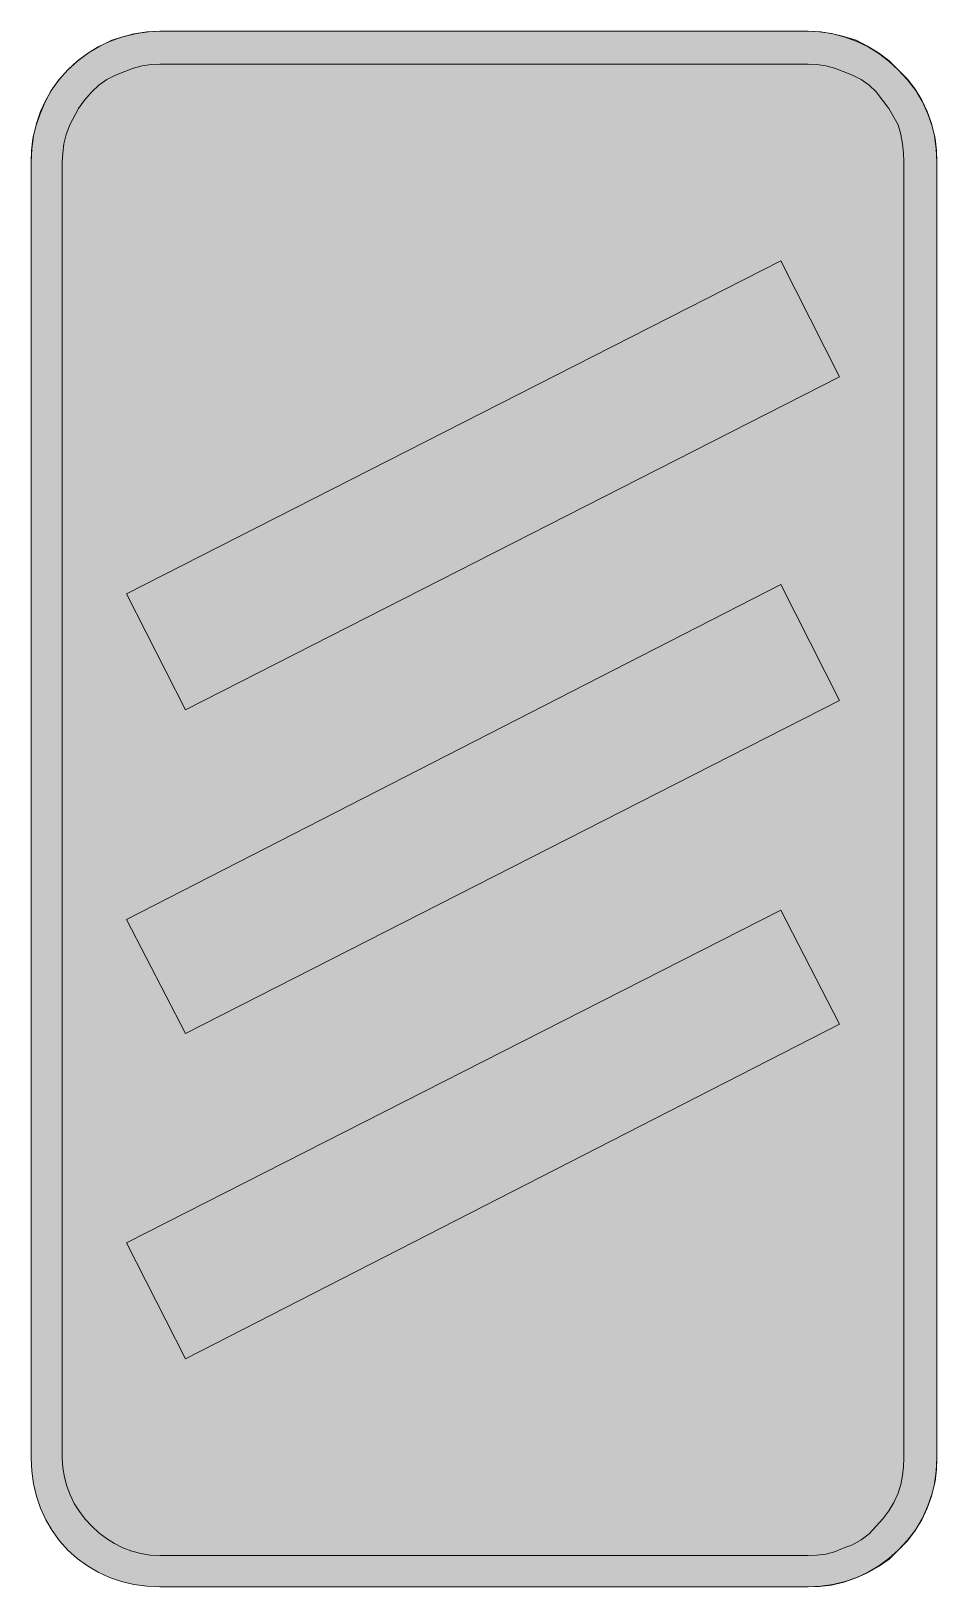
# Model space of a CAD drawing. Header units: metres. Extents: x 210 to 358, y 10 to 264.
import ezdxf

# ---------------------------------------------------------------- set-up
doc = ezdxf.new("R2010")
doc.units = ezdxf.units.M
for name, color, linetype, true_color in [('FILL_BLUE_0000FF', 7, 'Continuous', 0x0000ff), ('FILL_WHITE_FFFFFF', 7, 'Continuous', 0xffffff), ('STROKE_BLUE_0000FF', 7, 'Continuous', 0x0000ff)]:
    doc.layers.add(name, color=color, linetype=linetype, true_color=true_color)

msp = doc.modelspace()

# ---------------------------------------------------------------- hatches: boundary and pattern name
at = {"layer": 'FILL_BLUE_0000FF', "true_color": 0x0000ff}
h = msp.add_hatch(color=7, dxfattribs=at)
h.dxf.hatch_style = 1
h.paths.add_polyline_path([(229.59, 15.08), (228.07, 15.33), (226.58, 15.73), (225.15, 16.28), (223.77, 16.96), (222.46, 17.78), (221.22, 18.73), (220.05, 19.8), (218.98, 20.97), (218.03, 22.21), (217.21, 23.52), (216.53, 24.9), (215.98, 26.33), (215.58, 27.82), (215.33, 29.34), (215.25, 30.9), (215.25, 242.4), (215.31, 243.8), (215.51, 245.29), (215.88, 246.83), (216.45, 248.4), (217.91, 251.1), (218.85, 252.45), (220.05, 253.8), (221.23, 254.86), (222.53, 255.79), (223.93, 256.54), (225.45, 257.1), (226.85, 257.67), (228.3, 258.04), (229.75, 258.24), (231.15, 258.3), (337.05, 258.3), (338.45, 258.24), (339.9, 258.04), (341.35, 257.67), (342.75, 257.1), (344.27, 256.54), (345.68, 255.79), (346.97, 254.86), (348.15, 253.8), (350.18, 251.1), (351.75, 248.4), (352.14, 246.83), (352.43, 245.29), (352.59, 243.8), (352.65, 242.4), (352.65, 30.9), (352.59, 29.5), (352.43, 28.05), (352.14, 26.6), (351.75, 25.2), (351.02, 23.68), (350.18, 22.28), (349.22, 20.98), (348.15, 19.8), (346.97, 18.56), (345.68, 17.55), (344.27, 16.76), (342.75, 16.2), (341.35, 15.63), (339.9, 15.26), (338.45, 15.06), (337.05, 15), (231.15, 15), (229.59, 15.08)])
at = {"layer": 'FILL_WHITE_FFFFFF', "true_color": 0xffffff}
h = msp.add_hatch(color=7, dxfattribs=at)
h.dxf.hatch_style = 1
h.paths.add_polyline_path([(229.03, 10), (226.95, 10.29), (224.93, 10.77), (222.98, 11.44), (221.11, 12.29), (219.34, 13.32), (217.68, 14.52), (216.15, 15.9), (214.77, 17.43), (213.57, 19.09), (212.54, 20.86), (211.69, 22.73), (211.02, 24.68), (210.54, 26.7), (210.25, 28.78), (210.15, 30.9), (210.15, 242.4), (210.22, 244.25), (210.45, 246.19), (210.91, 248.18), (211.65, 250.2), (212.44, 252.17), (213.45, 254.03), (214.69, 255.77), (216.15, 257.4), (217.78, 258.87), (219.53, 260.14), (221.38, 261.24), (223.35, 262.2), (225.37, 262.81), (227.36, 263.29), (229.3, 263.59), (231.15, 263.7), (337.05, 263.7), (338.9, 263.59), (340.84, 263.29), (342.83, 262.81), (344.85, 262.2), (346.69, 261.24), (348.53, 260.14), (350.25, 258.87), (351.75, 257.4), (353.26, 255.77), (354.6, 254.03), (355.72, 252.17), (356.55, 250.2), (357.29, 248.18), (357.75, 246.19), (357.98, 244.25), (358.05, 242.4), (358.05, 30.9), (357.98, 29.05), (357.75, 27.11), (357.29, 25.12), (356.55, 23.1), (355.72, 21.13), (354.6, 19.28), (353.26, 17.53), (351.75, 15.9), (350.25, 14.44), (348.53, 13.2), (346.69, 12.19), (344.85, 11.4), (342.83, 10.66), (340.84, 10.2), (338.9, 9.97), (337.05, 9.9), (231.15, 9.9), (229.03, 10)])
h = msp.add_hatch(color=7, dxfattribs=at)
h.dxf.hatch_style = 1
h.paths.add_polyline_path([(342.15, 207.3), (235.35, 153), (225.75, 171.9), (332.55, 226.2), (342.15, 207.3)])
h = msp.add_hatch(color=7, dxfattribs=at)
h.dxf.hatch_style = 1
h.paths.add_polyline_path([(342.15, 154.5), (235.35, 100.2), (225.75, 118.8), (332.55, 173.4), (342.15, 154.5)])
h = msp.add_hatch(color=7, dxfattribs=at)
h.dxf.hatch_style = 1
h.paths.add_polyline_path([(342.15, 101.7), (235.35, 47.1), (225.75, 66), (332.55, 120.3), (342.15, 101.7)])

# ---------------------------------------------------------------- linework, layer by layer
at = {"layer": 'FILL_BLUE_0000FF', "lineweight": 0, "true_color": 0x0000ff}
msp.add_lwpolyline([(229.59, 15.08), (228.07, 15.33), (226.58, 15.73), (225.15, 16.28), (223.77, 16.96), (222.46, 17.78), (221.22, 18.73), (220.05, 19.8), (218.98, 20.97), (218.03, 22.21), (217.21, 23.52), (216.53, 24.9), (215.98, 26.33), (215.58, 27.82), (215.33, 29.34), (215.25, 30.9), (215.25, 242.4), (215.31, 243.8), (215.51, 245.29), (215.88, 246.83), (216.45, 248.4), (217.91, 251.1), (218.85, 252.45), (220.05, 253.8), (221.23, 254.86), (222.53, 255.79), (223.93, 256.54), (225.45, 257.1), (226.85, 257.67), (228.3, 258.04), (229.75, 258.24), (231.15, 258.3), (337.05, 258.3), (338.45, 258.24), (339.9, 258.04), (341.35, 257.67), (342.75, 257.1), (344.27, 256.54), (345.68, 255.79), (346.97, 254.86), (348.15, 253.8), (350.18, 251.1), (351.75, 248.4), (352.14, 246.83), (352.43, 245.29), (352.59, 243.8), (352.65, 242.4), (352.65, 30.9), (352.59, 29.5), (352.43, 28.05), (352.14, 26.6), (351.75, 25.2), (351.02, 23.68), (350.18, 22.28), (349.22, 20.98), (348.15, 19.8), (346.97, 18.56), (345.68, 17.55), (344.27, 16.76), (342.75, 16.2), (341.35, 15.63), (339.9, 15.26), (338.45, 15.06), (337.05, 15), (231.15, 15)], close=True, dxfattribs=at)
at = {"layer": 'FILL_WHITE_FFFFFF', "lineweight": 0, "true_color": 0xffffff}
msp.add_lwpolyline([(229.03, 10), (226.95, 10.29), (224.93, 10.77), (222.98, 11.44), (221.11, 12.29), (219.34, 13.32), (217.68, 14.52), (216.15, 15.9), (214.77, 17.43), (213.57, 19.09), (212.54, 20.86), (211.69, 22.73), (211.02, 24.68), (210.54, 26.7), (210.25, 28.78), (210.15, 30.9), (210.15, 242.4), (210.22, 244.25), (210.45, 246.19), (210.91, 248.18), (211.65, 250.2), (212.44, 252.17), (213.45, 254.03), (214.69, 255.77), (216.15, 257.4), (217.78, 258.87), (219.53, 260.14), (221.38, 261.24), (223.35, 262.2), (225.37, 262.81), (227.36, 263.29), (229.3, 263.59), (231.15, 263.7), (337.05, 263.7), (338.9, 263.59), (340.84, 263.29), (342.83, 262.81), (344.85, 262.2), (346.69, 261.24), (348.53, 260.14), (350.25, 258.87), (351.75, 257.4), (353.26, 255.77), (354.6, 254.03), (355.72, 252.17), (356.55, 250.2), (357.29, 248.18), (357.75, 246.19), (357.98, 244.25), (358.05, 242.4), (358.05, 30.9), (357.98, 29.05), (357.75, 27.11), (357.29, 25.12), (356.55, 23.1), (355.72, 21.13), (354.6, 19.28), (353.26, 17.53), (351.75, 15.9), (350.25, 14.44), (348.53, 13.2), (346.69, 12.19), (344.85, 11.4), (342.83, 10.66), (340.84, 10.2), (338.9, 9.97), (337.05, 9.9), (231.15, 9.9)], close=True, dxfattribs=at)
at = {"layer": 'FILL_WHITE_FFFFFF', "lineweight": 0, "true_color": 0x0000ff}
for points in [[(342.15, 207.3), (235.35, 153), (225.75, 171.9), (332.55, 226.2)], [(342.15, 154.5), (235.35, 100.2), (225.75, 118.8), (332.55, 173.4)], [(342.15, 101.7), (235.35, 47.1), (225.75, 66), (332.55, 120.3)]]:
    msp.add_lwpolyline(points, close=True, dxfattribs=at)
at = {"layer": 'STROKE_BLUE_0000FF', "lineweight": 0, "true_color": 0x0000ff}
msp.add_lwpolyline([(358.05, 30.9), (358.05, 242.4), (357.95, 244.52), (357.66, 246.6), (357.16, 248.62), (356.48, 250.57), (355.59, 252.44), (354.51, 254.21), (353.23, 255.87), (351.75, 257.4), (350.22, 258.79), (348.57, 260.03), (346.81, 261.11), (344.96, 262.01), (343.05, 262.73), (341.08, 263.26), (339.07, 263.59), (337.05, 263.7), (231.15, 263.7), (229.03, 263.59), (226.95, 263.26), (224.93, 262.73), (222.98, 262.01), (221.11, 261.11), (219.34, 260.03), (217.68, 258.79), (216.15, 257.4), (214.77, 255.87), (213.57, 254.21), (212.54, 252.44), (211.69, 250.57), (211.02, 248.62), (210.54, 246.6), (210.25, 244.52), (210.15, 242.4), (210.15, 30.9), (210.25, 28.78), (210.54, 26.7), (211.02, 24.68), (211.69, 22.72), (212.54, 20.86), (213.57, 19.09), (214.77, 17.43), (216.15, 15.9), (217.68, 14.52), (219.34, 13.32), (221.11, 12.29), (222.98, 11.44), (224.93, 10.77), (226.95, 10.29), (229.03, 10), (231.15, 9.9), (337.05, 9.9), (339.07, 10), (341.08, 10.29), (343.05, 10.77), (344.96, 11.44), (346.81, 12.29), (348.57, 13.32), (350.22, 14.52), (351.75, 15.9), (353.23, 17.43), (354.51, 19.09), (355.59, 20.86), (356.48, 22.72), (357.16, 24.68), (357.66, 26.7), (357.95, 28.78), (358.05, 30.9)], dxfattribs=at)

doc.saveas('drawing.dxf')
